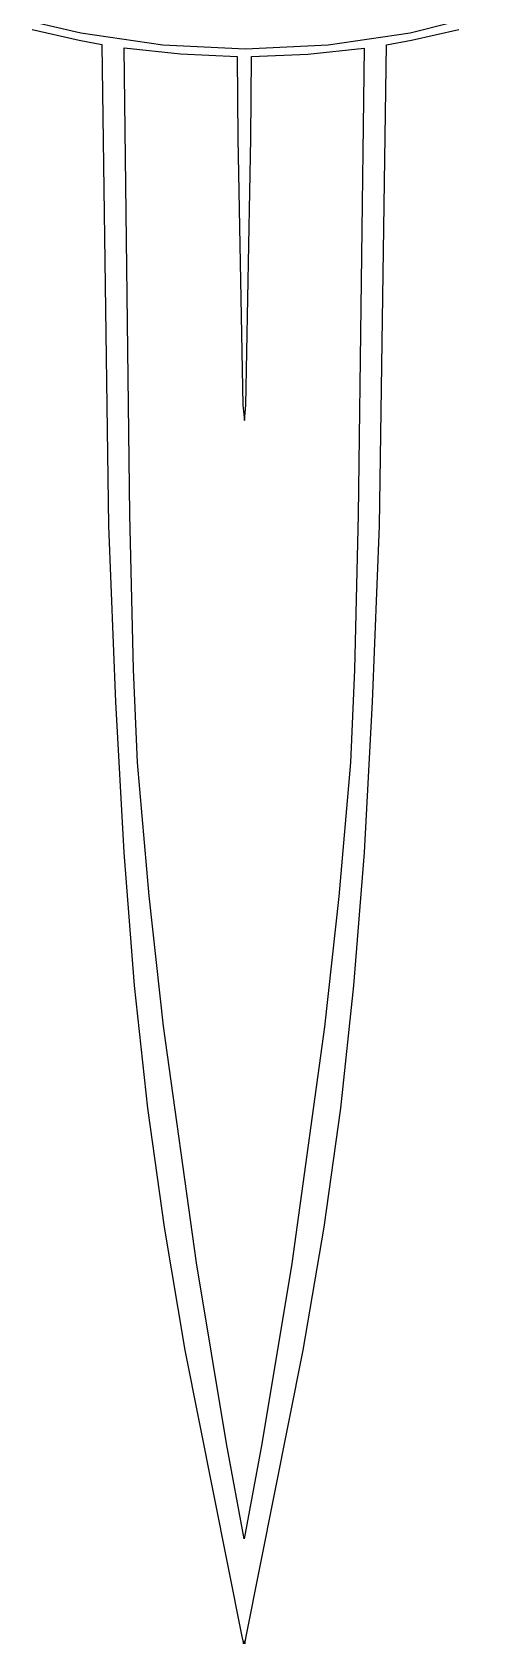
# Model space of a CAD drawing. Extents: x 0 to 149, y 0 to 357.
# Drawn here: x 61.8 to 89.7, y 0 to 98 of the extents above; entities that cross this region are included whole.
import ezdxf

# ---------------------------------------------------------------- set-up
doc = ezdxf.new("R2010")
doc.units = 0

msp = doc.modelspace()

# ---------------------------------------------------------------- linework, layer by layer
at = {"layer": 'Layer 1'}
for p, q in [((89.678271, 99.123643), (84.78971, 97.90231)), ((61.840307, 98.120237), (64.6966, 97.4695)), ((64.78221, 97.90231), (61.990998, 98.537025)), ((84.875421, 97.469425), (87.743895, 98.123372)), ((64.6966, 97.4695), (66.06435, 97.218232)), ((69.765992, 97.165432), (64.78221, 97.90231)), ((66.06435, 97.218232), (66.477568, 67.942032)), ((67.769942, 68.636559), (67.410931, 97.0073)), ((67.410931, 97.0073), (70.836429, 96.631715)), ((74.78596, 96.919806), (69.765992, 97.165432)), ((79.805928, 97.165432), (74.78596, 96.919806)), ((78.579422, 96.620224), (81.992094, 96.983502)), ((84.78971, 97.90231), (79.805928, 97.165432)), ((81.992094, 96.983502), (81.633212, 68.628175)), ((82.92625, 67.942032), (83.339161, 97.190132)), ((83.339161, 97.190132), (84.875421, 97.469425)), ((70.836429, 96.631715), (74.279201, 96.481989)), ((74.279201, 96.481989), (74.324012, 91.485249)), ((75.105584, 91.48526), (75.150294, 96.48102)), ((75.150294, 96.48102), (78.579422, 96.620224)), ((74.324012, 91.485249), (74.354518, 89.362659)), ((74.811012, 75.28906), (75.105584, 91.48526)), ((74.354518, 89.362659), (74.618994, 75.285259)), ((74.618994, 75.285259), (74.733706, 74.346439)), ((74.733706, 74.346439), (74.811012, 75.28906)), ((67.988605, 59.20925), (67.769942, 68.636559)), ((81.633212, 68.628175), (81.414595, 59.206281)), ((66.477568, 67.942032), (66.894688, 57.26286)), ((82.50923, 57.263636), (82.92625, 67.942032)), ((68.23568, 53.5661), (67.988605, 59.20925)), ((81.414595, 59.206281), (81.1676, 53.5663)), ((66.894688, 57.26286), (67.398777, 48.096646)), ((82.005188, 48.097954), (82.50923, 57.263636)), ((68.938594, 45.454892), (68.23568, 53.5661)), ((81.1675, 53.5661), (80.462561, 45.426004)), ((81.1676, 53.5663), (81.1675, 53.5661)), ((67.398777, 48.096646), (68.031291, 40.007303)), ((81.37268, 40.008911), (82.005188, 48.097954)), ((69.815603, 37.534845), (68.938594, 45.454892)), ((80.462561, 45.426004), (79.584632, 37.491711)), ((68.031291, 40.007303), (68.833686, 32.558745)), ((80.570263, 32.560432), (81.37268, 40.008911)), ((71.8039, 23.150986), (69.815603, 37.534845)), ((79.584632, 37.491711), (77.596756, 23.110512)), ((68.833686, 32.558745), (69.847416, 25.314885)), ((79.556494, 25.31644), (80.570263, 32.560432)), ((69.847416, 25.314885), (71.113938, 17.839637)), ((78.289929, 17.84086), (79.556494, 25.31644)), ((73.624557, 12.180035), (71.8039, 23.150986)), ((77.596756, 23.110512), (75.777767, 12.162458)), ((71.113938, 17.839637), (74.571178, 0.450632)), ((74.83264, 0.450632), (78.289929, 17.84086)), ((74.70156, 6.3875), (73.624557, 12.180035)), ((75.777767, 12.162458), (74.70156, 6.3875)), ((74.571178, 0.450632), (74.665502, 0.000011)), ((74.665502, 0.000011), (74.701677, 0.172731)), ((74.701677, 0.172731), (74.738265, 0.000011)), ((74.738265, 0.000011), (74.83264, 0.450632))]:
    msp.add_line(p, q, dxfattribs=at)

doc.saveas('drawing.dxf')
